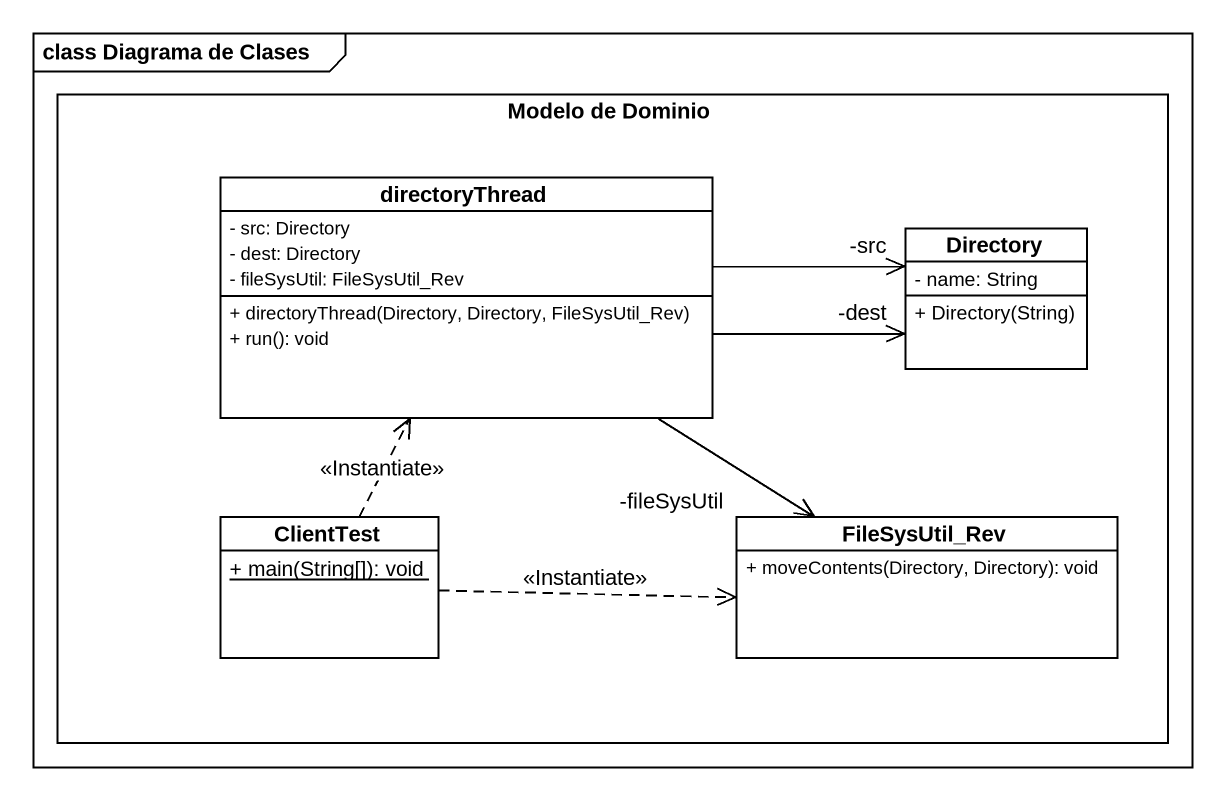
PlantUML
@startuml
mainframe class Diagrama de Clases
hide circle
hide empty members
skinparam classAttributeIconSize 0
rectangle "Modelo de Dominio" as Modelo_de_Dominio {
  class directoryThread {
    - src: Directory
    - dest: Directory
    - fileSysUtil: FileSysUtil_Rev
    + directoryThread(Directory, Directory, FileSysUtil_Rev)
    + run(): void
  }
  class Directory {
    - name: String
    + Directory(String)
  }
  class ClientTest {
    {static} + main(String[]): void
  }
  class FileSysUtil_Rev {
    + moveContents(Directory, Directory): void
  }
}
directoryThread -right-> "-dest" Directory
directoryThread -right-> "-src" Directory
directoryThread --> "-fileSysUtil" FileSysUtil_Rev
ClientTest .up.> directoryThread : <<Instantiate>>
ClientTest .right.> FileSysUtil_Rev : <<Instantiate>>
@enduml
